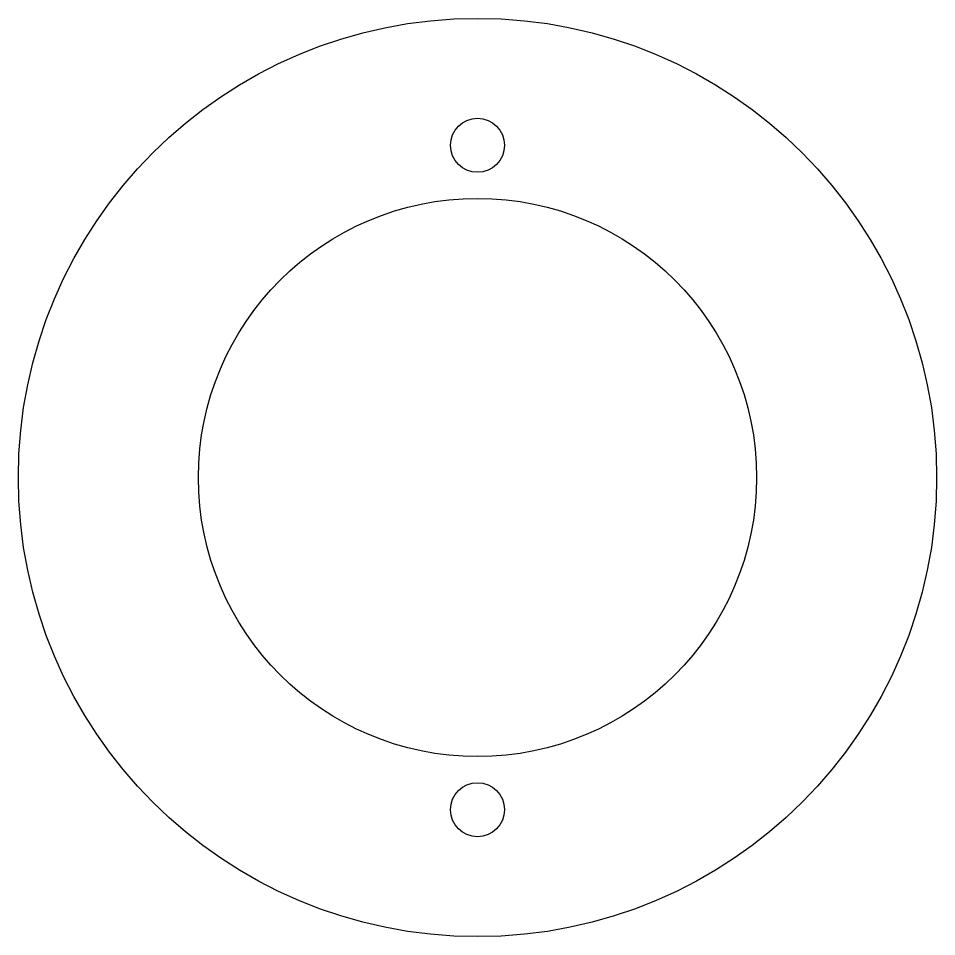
# Model space of a CAD drawing. Header units: millimetres. Extents: x -25.5 to 25.5, y -25.5 to 25.5.
import ezdxf

# ---------------------------------------------------------------- set-up
doc = ezdxf.new("R2010")
doc.units = ezdxf.units.MM

msp = doc.modelspace()

# ---------------------------------------------------------------- linework, layer by layer
for centre, radius in [((0, 0), 25.5), ((0, 18.45), 1.5), ((0, 0), 15.5), ((0, -18.45), 1.5)]:
    msp.add_circle(centre, radius)

doc.saveas('drawing.dxf')
